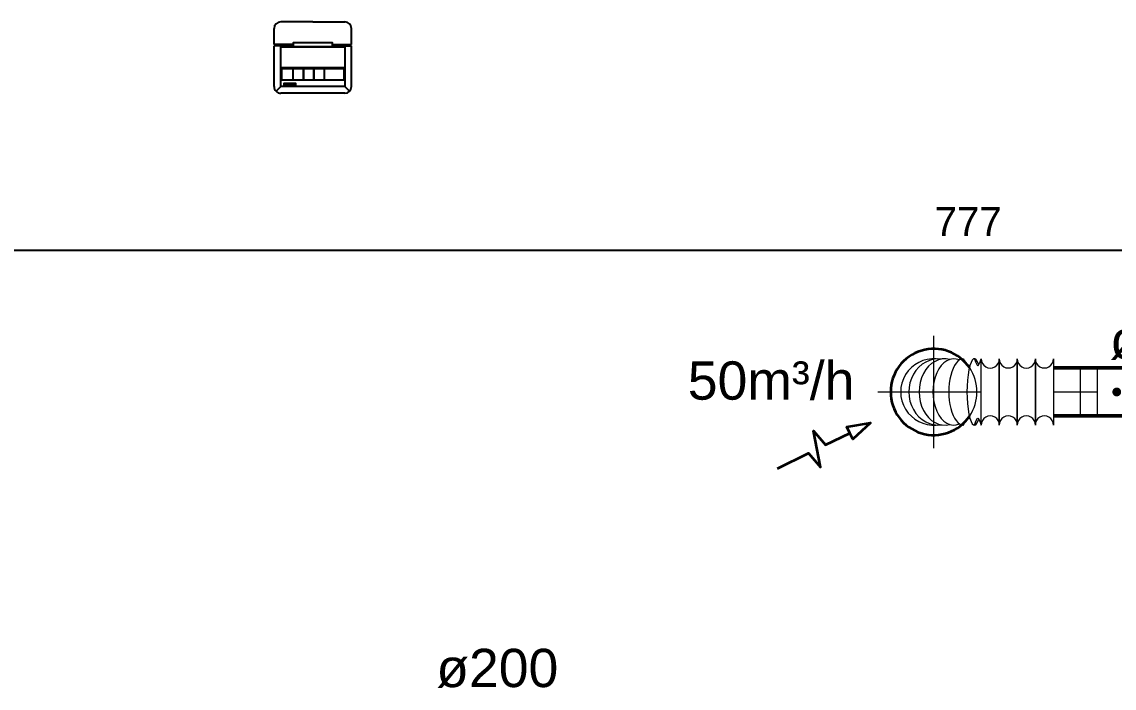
# Model space of a CAD drawing. Header units: metres. Extents: x -101133.8 to -101066.7, y -24899.3 to -24824.7.
# Drawn here: x -101110.206 to -101107.356, y -24851.691 to -24849.953 of the extents above; entities that cross this region are included whole.
import ezdxf

# ---------------------------------------------------------------- set-up
doc = ezdxf.new("R2010")
doc.units = ezdxf.units.M
doc.header["$LTSCALE"] = 0.2
doc.header["$PDSIZE"] = -5
doc.linetypes.add('AXES', pattern=[50.8, 31.75, -6.35, 6.35, -6.35])
doc.linetypes.add('CACHE', pattern=[9.525, 6.35, -3.175])
for name, color, linetype in [('CMT - THERMOSTAT', 4, 'Continuous'), ('CMT-COTATION DIVERS', 1, 'Continuous'), ('CMT-CVC-CTA1-REPRISE', 11, 'Continuous'), ('CMT-MATERIEL', 30, 'Continuous')]:
    doc.layers.add(name, color=color, linetype=linetype)
doc.styles.add('Arial', font='arial.ttf')
doc.styles.get("Standard").update_dxf_attribs({"font": 'arial.ttf'})
doc.dimstyles.get("Standard").update_dxf_attribs({"dimtxt": 0.18, "dimasz": 0.18, "dimexe": 0.18, "dimexo": 0.0625, "dimgap": 0.09, "dimtad": 0, "dimtih": 1, "dimtoh": 1, "dimdec": 4, "dimzin": 0, "dimdsep": 46, "dimtxsty": 'Standard', "dimcen": 0.09, "dimadec": 0, "dimazin": 0, "dimtfac": 1, "dimtdec": 4, "dimtofl": 0, "dimtmove": 0, "dimatfit": 3, "dimfxl": 1, "dimtolj": 1, "dimtzin": 0, "dimarcsym": 0})

# ---------------------------------------------------------------- blocks, each defined once
blk = doc.blocks.new('TH')
at = {"layer": 'CMT - THERMOSTAT', "color": 0, "linetype": 'Continuous'}
for p, q in [((490.0774, 276.4353), (490.0774, 276.0805)), ((490.1362, 276.4353), (490.0947, 276.4769)), ((490.1362, 276.4941), (490.6914, 276.4941)), ((490.1362, 276.4353), (490.6914, 276.4353)), ((490.1362, 276.0896), (490.1362, 276.4353)), ((490.6914, 276.4353), (490.733, 276.4769)), ((490.6914, 276.4353), (490.6914, 276.0896)), ((490.7502, 276.4353), (490.7502, 276.0805)), ((490.6914, 276.2694), (490.1362, 276.2694)), ((490.245, 276.0805), (490.0774, 276.0805)), ((490.245, 276.0713), (490.0774, 276.0713)), ((490.0774, 276.0713), (490.0774, 275.932)), ((490.6914, 276.0896), (490.1362, 276.0896)), ((490.5826, 276.0805), (490.7502, 276.0805)), ((490.5826, 276.0713), (490.7502, 276.0713)), ((490.7502, 276.0713), (490.7502, 275.932)), ((490.415, 275.8732), (490.1362, 275.8732)), ((490.415, 275.8732), (490.6914, 275.8732))]:
    blk.add_line(p, q, dxfattribs=at)
for points in [[(490.1428, 276.3793), (490.6841, 276.3793), (490.6841, 276.2799), (490.1428, 276.2799)], [(490.3154, 276.3793), (490.4055, 276.3793), (490.4055, 276.2799), (490.3154, 276.2799)], [(490.4055, 276.3793), (490.4955, 276.3793), (490.4955, 276.2799), (490.4055, 276.2799)], [(490.4955, 276.3793), (490.5856, 276.3793), (490.5856, 276.2799), (490.4955, 276.2799)], [(490.5631, 276.4234), (490.6616, 276.4234), (490.6616, 276.4065), (490.5631, 276.4065)], [(490.245, 276.0896), (490.5826, 276.0896), (490.5826, 276.053), (490.245, 276.053)]]:
    blk.add_lwpolyline(points, close=True, dxfattribs=at)
at = {"layer": 'CMT - THERMOSTAT', "color": 0, "linetype": 'Continuous', "const_width": 0.01, "flags": 128}
blk.add_lwpolyline([(490.1362, 276.2694), (490.6914, 276.2694)], dxfattribs=at)
at = {"layer": 'CMT - THERMOSTAT', "color": 0, "linetype": 'Continuous'}
for centre, start, end in [((490.1362, 276.4353), 90, 180), ((490.6914, 276.4353), 0, 90), ((490.1362, 275.932), 180, 270), ((490.6914, 275.932), 270, 0)]:
    blk.add_arc(centre, 0.0588, start, end, dxfattribs=at)
blk = doc.blocks.new('COT-45')
at = {"color": 0}
for p, q in [((-1, 0), (1, 0)), ((0, -1), (0, 1))]:
    blk.add_line(p, q, dxfattribs=at)
at = {"color": 0, "const_width": 0.4}
blk.add_lwpolyline([(-0.44, -0.44), (0.44, 0.44)], dxfattribs=at)
blk = doc.blocks.new('*D123')
at = {"layer": 'CMT-COTATION DIVERS', "color": 0, "lineweight": -2}
for p, q in [((-101111.6233, -24850.0721), (-101111.6233, -24850.599)), ((-101103.8509, -24850.4756), (-101103.8509, -24850.599)), ((-101111.5983, -24850.549), (-101103.8759, -24850.549))]:
    blk.add_line(p, q, dxfattribs=at)
at = {"layer": 'Defpoints', "color": 0, "lineweight": 15}
for p in [(-101111.6233, -24850.0421), (-101103.8509, -24850.4456), (-101103.8509, -24850.549)]:
    blk.add_point(p, dxfattribs=at)
at = {"layer": 'CMT-COTATION DIVERS', "color": 0, "lineweight": -2, "xscale": 0.025, "yscale": 0.025, "zscale": 0.025, "rotation": 180}
blk.add_blockref('COT-45', (-101111.6233, -24850.549), dxfattribs=at)
at = {"layer": 'CMT-COTATION DIVERS', "color": 0, "lineweight": -2, "xscale": 0.025, "yscale": 0.025, "zscale": 0.025}
blk.add_blockref('COT-45', (-101103.8509, -24850.549), dxfattribs=at)
at = {"layer": 'CMT-COTATION DIVERS', "color": 0, "lineweight": 15, "insert": (-101107.7371, -24850.474), "char_height": 0.075, "attachment_point": 5}
blk.add_mtext('\\A1;777', dxfattribs=at)

msp = doc.modelspace()

# ---------------------------------------------------------------- linework, layer by layer
at = {"layer": 'CMT-CVC-CTA1-REPRISE', "color": 8, "linetype": 'AXES', "lineweight": 20}
for p, q in [((-101107.8269, -24851.065), (-101107.8269, -24850.7725)), ((-101107.9732, -24850.9187), (-101107.7032, -24850.9187)), ((-101107.515, -24850.9187), (-101107.3996, -24850.9187))]:
    msp.add_line(p, q, dxfattribs=at)
at = {"layer": 'CMT-CVC-CTA1-REPRISE', "lineweight": 50}
for p, q in [((-101107.515, -24850.8562), (-101107.3996, -24850.8562)), ((-101107.515, -24850.9812), (-101107.3996, -24850.9812))]:
    msp.add_line(p, q, dxfattribs=at)
at = {"layer": 'CMT-CVC-CTA1-REPRISE', "color": 8, "linetype": 'CACHE', "lineweight": 20}
msp.add_line((-101107.4446, -24850.9812), (-101107.4446, -24850.8562), dxfattribs=at)
at = {"layer": 'CMT-CVC-CTA1-REPRISE', "color": 7, "lineweight": 50}
for p, q in [((-101107.3996, -24850.8562), (-101107.2996, -24850.8562)), ((-101107.3996, -24850.9812), (-101107.2996, -24850.9812))]:
    msp.add_line(p, q, dxfattribs=at)
at = {"layer": 'CMT-CVC-CTA1-REPRISE', "color": 8, "lineweight": 20}
msp.add_line((-101107.3996, -24850.9812), (-101107.3996, -24850.8562), dxfattribs=at)
at = {"layer": 'CMT-CVC-CTA1-REPRISE', "color": 8, "linetype": 'Continuous', "lineweight": 20}
for points in [[(-101107.7032, -24851.0053), (-101107.7032, -24850.8322, 1.022259), (-101107.6561, -24850.8322), (-101107.6561, -24851.0053, 1.022259), (-101107.7032, -24851.0053), (-101107.7032, -24851.0053)], [(-101107.6561, -24851.0053), (-101107.6561, -24850.8322, 1.022259), (-101107.6091, -24850.8322), (-101107.6091, -24851.0053, 1.022259), (-101107.6561, -24851.0053), (-101107.6561, -24851.0053)], [(-101107.6091, -24851.0053), (-101107.6091, -24850.8322, 1.022259), (-101107.562, -24850.8322), (-101107.562, -24851.0053, 1.022259), (-101107.6091, -24851.0053), (-101107.6091, -24851.0053)], [(-101107.562, -24851.0053), (-101107.562, -24850.8322, 1.022259), (-101107.515, -24850.8322), (-101107.515, -24851.0053, 1.022259), (-101107.562, -24851.0053), (-101107.562, -24851.0053)]]:
    msp.add_lwpolyline(points, format="xyb", dxfattribs=at)
msp.add_lwpolyline([(-101107.7032, -24851.0053), (-101107.7032, -24850.8322)], dxfattribs=at)
at = {"layer": 'CMT-CVC-CTA1-REPRISE', "color": 7, "lineweight": 35}
msp.add_lwpolyline([(-101107.309, -24850.8781, 0, 0, 0), (-101107.3537, -24850.9228, 0.0115, 0.0115, 1), (-101107.3456, -24850.9147, 0.0115, 0.0115, 1), (-101107.3537, -24850.9228, 0, 0, 0), (-101107.3903, -24850.9594, 0, 0, 0)], format="xyseb", dxfattribs=at)
at = {"layer": 'CMT-CVC-CTA1-REPRISE', "linetype": 'Continuous', "lineweight": 35}
msp.add_lwpolyline([(-101108.2351, -24851.118), (-101108.1542, -24851.0785), (-101108.1227, -24851.1147), (-101108.1411, -24851.0205), (-101108.1096, -24851.0567), (-101108.0464, -24851.0259), (-101108.0543, -24851.0097), (-101107.9925, -24850.9995), (-101108.0385, -24851.042), (-101108.0464, -24851.0259)], dxfattribs=at)
at = {"layer": 'CMT-CVC-CTA1-REPRISE', "lineweight": 35}
msp.add_arc((-101107.8269, -24850.9187), 0.1125, 33.749, 326.251, dxfattribs=at)
at = {"layer": 'CMT-CVC-CTA1-REPRISE', "color": 8, "linetype": 'Continuous', "lineweight": 20}
msp.add_arc((-101107.8269, -24850.9187), 0.0865, 85.6813, 274.3187, dxfattribs=at)
at = {"layer": 'CMT-CVC-CTA1-REPRISE', "color": 9, "linetype": 'CACHE', "lineweight": 20}
msp.add_arc((-101107.8269, -24850.9187), 0.1125, 326.251, 33.749, dxfattribs=at)
at = {"layer": 'CMT-CVC-CTA1-REPRISE', "color": 8, "linetype": 'Continuous', "lineweight": 20}
for centre, ratio, start_param, end_param in [((-101107.721, -24850.9187), 0.224951, 5.665426, 10.042538), ((-101107.8145, -24850.9187), 0.898794, 6.169183, 9.538781), ((-101107.798, -24850.9187), 0.777146, 6.089954, 9.618009), ((-101107.7747, -24850.9187), 0.62932, 6.012033, 9.69593), ((-101107.7499, -24850.9187), 0.438371, 0, 3.141593)]:
    msp.add_ellipse(centre, major_axis=(0, 0.0865), ratio=ratio, start_param=start_param, end_param=end_param, dxfattribs=at)
for points in [[(-101107.7499, -24850.8322), (-101107.7408, -24850.8474), (-101107.7374, -24850.853), (-101107.7326, -24850.849)], [(-101107.721, -24850.8322), (-101107.7121, -24850.8562), (-101107.7121, -24850.8562), (-101107.7032, -24850.8322)], [(-101107.7499, -24851.0053), (-101107.7408, -24850.9901), (-101107.7374, -24850.9845), (-101107.7326, -24850.9885)], [(-101107.721, -24851.0053), (-101107.7121, -24850.9812), (-101107.7121, -24850.9812), (-101107.7032, -24851.0053)]]:
    msp.add_open_spline(points, degree=3, dxfattribs=at)

# ---------------------------------------------------------------- block references
at = {"layer": 'CMT-MATERIEL', "xscale": 0.3, "yscale": 0.3, "zscale": 0.3, "rotation": 180.000000000047}
msp.add_blockref('TH', (-100962.323, -24767.1913), dxfattribs=at)

# ---------------------------------------------------------------- texts
at = {"layer": 'CMT-CVC-CTA1-REPRISE', "linetype": 'Continuous', "lineweight": 35, "char_height": 0.1, "attachment_point": 4, "style": 'Arial'}
for s, insert in [('ø125', (-101107.3678, -24850.7842)), ('50m³/h', (-101108.4688, -24850.8896))]:
    msp.add_mtext(s, dxfattribs=dict(at, insert=insert))
at = {"layer": 'CMT-CVC-CTA1-REPRISE', "lineweight": 50, "insert": (-101109.125, -24851.6401), "char_height": 0.1, "attachment_point": 4, "style": 'Arial'}
msp.add_mtext('ø200', dxfattribs=at)

# ---------------------------------------------------------------- dimensions: what is measured, and where the dimension line sits
at = {"layer": 'CMT-COTATION DIVERS', "lineweight": 15}
dim = msp.add_linear_dim(base=(-101103.8509, -24850.549), p1=(-101111.6233, -24850.0421), p2=(-101103.8509, -24850.4456), dimstyle='Standard', override={"dimscale": 0.05, "dimtxt": 1.5, "dimasz": 0.5, "dimexe": 1, "dimexo": 0.6, "dimgap": 0.75, "dimtad": 1, "dimtih": 0, "dimtoh": 0, "dimdec": 0, "dimlfac": 100, "dimblk": 'COT-45', "dimcen": 0, "dimadec": 2, "dimazin": 2, "dimtdec": 2, "dimtix": 1, "dimtmove": 1, "dimfrac": 1}, dxfattribs=at)
dim.commit()
dim.dimension.update_dxf_attribs({"geometry": '*D123', "text_midpoint": (-101107.7371, -24850.474)})

doc.saveas('drawing.dxf')
